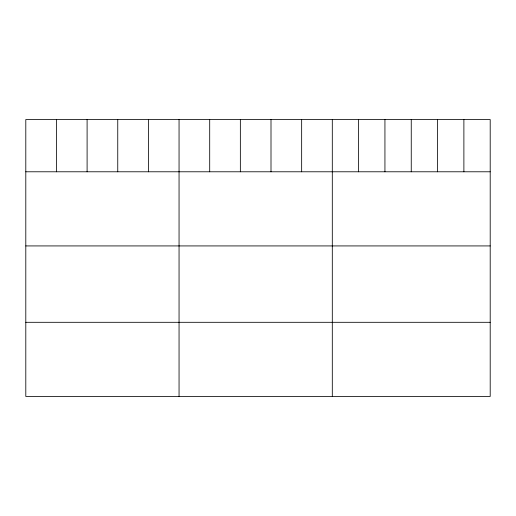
<?xml version="1.0" encoding="UTF-8"?>
<svg xmlns="http://www.w3.org/2000/svg" width="516" height="516" viewBox="0 0 516 516"><rect width="100%" height="100%" fill="white"/><g stroke="black" fill="none" stroke-linecap="round" stroke-linejoin="round"><path stroke-width="0.77" d="M490.2 171.783L490.2 396.449L25.8 396.449L25.8 119.551L490.2 119.551L490.2 171.783L25.8 171.783M25.8 245.926L490.2 245.926M25.8 322.307L490.2 322.307M463.884 119.551L463.884 171.783M437.568 119.551L437.568 171.783M411.252 119.551L411.252 171.783M384.936 119.551L384.936 171.783M358.62 119.551L358.62 171.783M332.304 119.551L332.304 396.449M301.654 119.551L301.654 171.783M271.003 119.551L271.003 171.783M240.353 119.551L240.353 171.783M209.702 119.551L209.702 171.783M179.052 119.551L179.052 396.449M148.402 119.551L148.402 171.783M117.751 119.551L117.751 171.783M87.101 119.551L87.101 171.783M56.45 119.551L56.45 171.783"/></g></svg>
